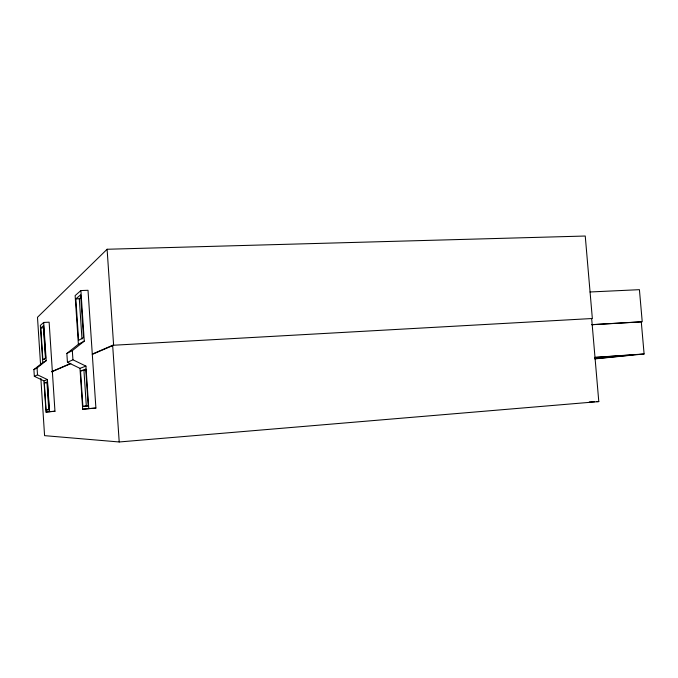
<?xml version="1.0" encoding="UTF-8"?>
<svg xmlns="http://www.w3.org/2000/svg" width="678" height="678" viewBox="0 0 678 678"><rect width="100%" height="100%" fill="white"/><g stroke="black" fill="none" stroke-linecap="round" stroke-linejoin="round"><path stroke-width="1.02" d="M92.242 354.102L112.658 345.288L592.343 318.507L585.25 236.029L107.107 249.258L37.485 317.296L40.57 364.713M46.002 412.063L54.96 411.258L49.13 322.186L43.689 322.448L40.358 325.381L42.782 362.535L33.9 369.578L34.332 376.307L43.977 380.892L47.418 379.578L49.511 411.665L46.002 412.063L43.977 380.892M82.699 409.232L95.903 408.063L88.013 290.286L80.894 290.565L75.139 295.6L78.377 344.28L66.859 353.45L67.436 362.281L79.979 368.34L85.937 366.112L88.776 408.588L82.699 409.232L79.979 368.34M40.816 327.966L43.595 325.584L45.706 357.95L42.875 359.56L40.816 327.966L43.468 327.83L45.46 358.357M75.851 298.888L80.648 294.811L83.504 337.568L78.606 340.322L75.851 298.888L79.292 298.744L80.699 297.583M66.859 353.45L72.326 350.636L84.267 341.119L80.894 290.565M33.9 369.578L37.061 367.925L46.189 360.688L43.689 322.448M42.782 362.535L46.189 360.688M78.377 344.28L84.267 341.119M34.332 376.307L37.51 374.849L47.418 379.578M67.436 362.281L72.936 359.806L85.937 366.112M51.418 371.739L70.859 363.34M51.926 371.747L70.241 363.866M92.411 354.331L113.616 345.212L107.107 249.258M44.324 382.926L47.341 381.833L49.147 409.512L46.079 409.919L44.324 382.926L46.977 382.756L48.74 409.724L46.079 409.919M80.521 370.985L85.742 369.129L88.191 405.758L82.877 406.41L80.521 370.985L86.631 369.832M82.877 406.41L88.132 405.936M594.979 358.687L632.921 354.882L595.259 357.484M594.809 358.891L644.1 353.967L641.286 321.872L591.953 324.728M40.858 378.443L44.579 435.649L119.209 441.971L598.793 401.579L591.665 318.567M88.776 408.588L95.903 408.063M49.511 411.665L54.96 411.258M594.759 357.374L644.1 353.967M591.792 324.652L642.227 321.736L639.413 289.675L590.046 291.981M42.875 359.56L44.646 359.459M589.335 401.918L594.589 401.732M596.691 401.656L598.793 401.579M112.658 345.288L119.209 441.971M79.292 298.744L81.987 339.102M83.97 370.764L86.326 406.156M72.326 350.636L72.936 359.806M37.061 367.925L37.51 374.849"/></g></svg>
